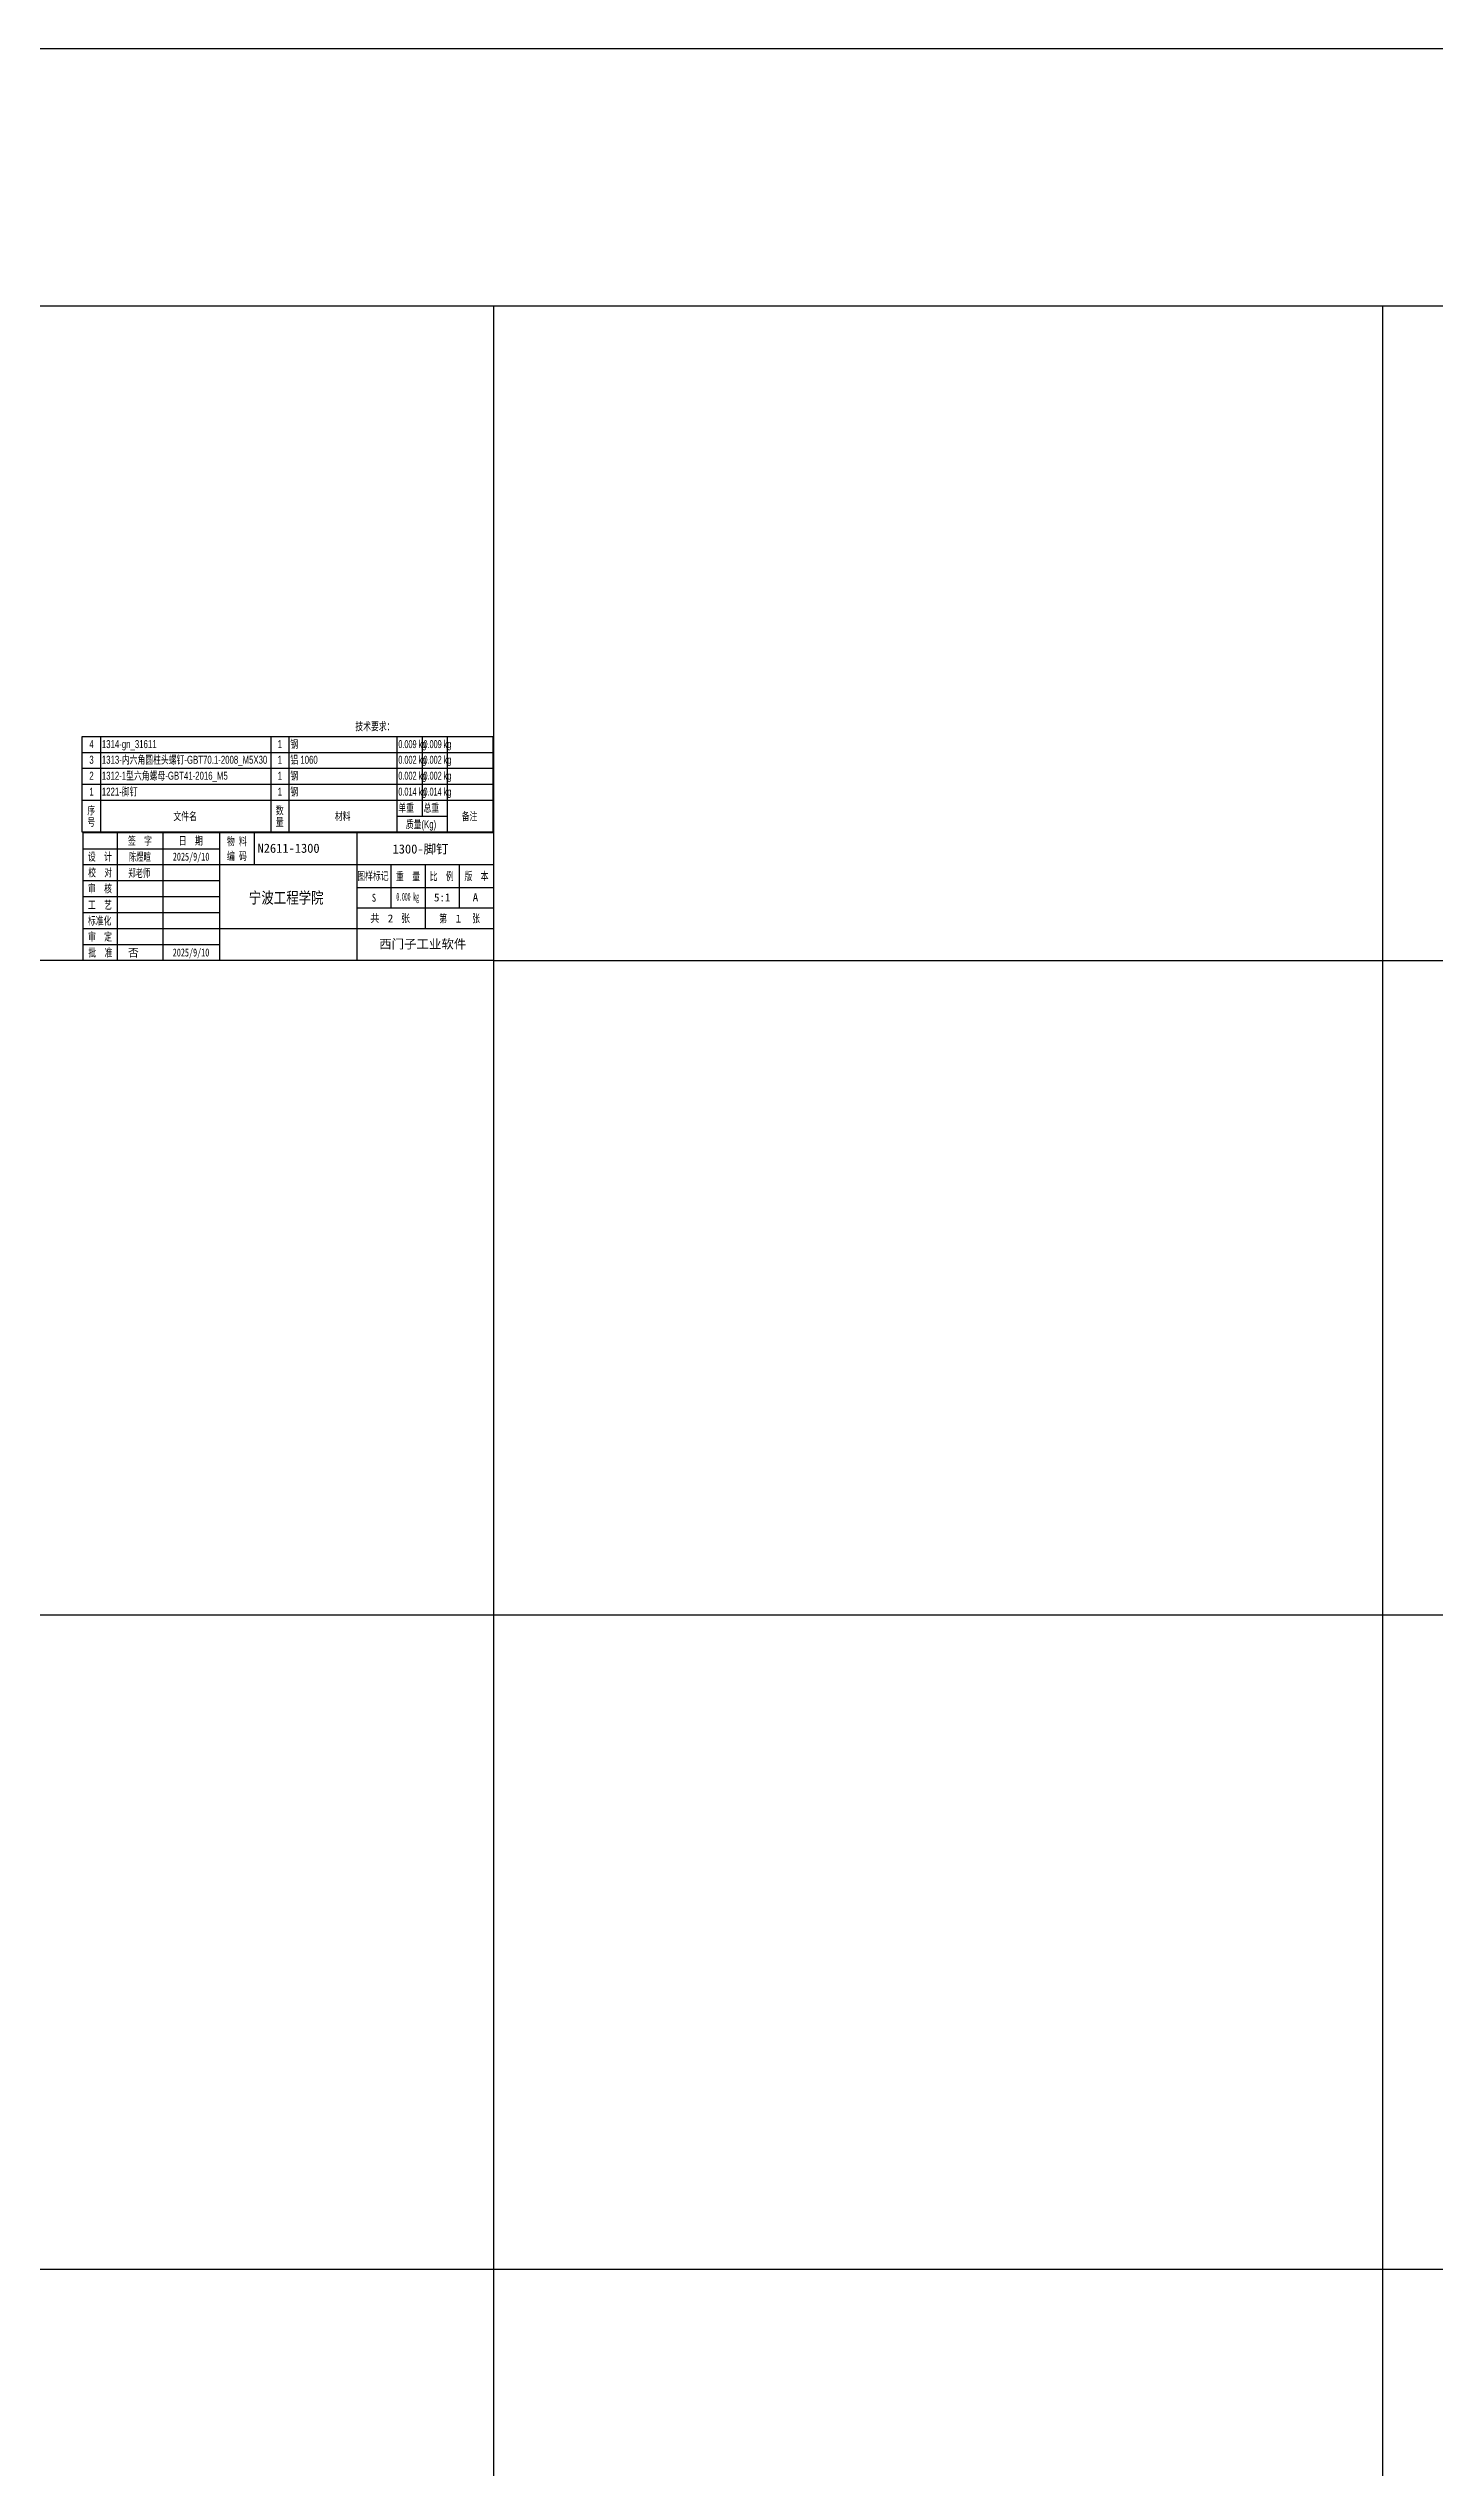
# Model space of a CAD drawing. Header units: millimetres. Extents: x 0 to 6044, y -1712 to 410.
# Drawn here: x 1949 to 2557, y -651 to 410 of the extents above; entities that cross this region are included whole.
import ezdxf
from ezdxf.enums import TextEntityAlignment as Align

# ---------------------------------------------------------------- set-up
doc = ezdxf.new("R2010")
doc.units = ezdxf.units.MM
doc.layers.add('Default', color=7, linetype='Continuous')
doc.layers.add('图框', color=7, linetype='Continuous')
doc.styles.add('MtXpl_', font='SimSun.ttf')
doc.styles.add('MtXpl__1', font='')
doc.styles.add('SEACAD_Arial', font='arial.ttf')
doc.styles.get('MtXpl__1').set_extended_font_data('SimSun', bold=True)

msp = doc.modelspace()

# ---------------------------------------------------------------- linework, layer by layer
for p, q in [((584, 410), (4874, 410)), ((2144, 297.027), (4874, 297.027)), ((2534, -1424.945), (2534, 297.027)), ((2144, 10.027), (2144, -1711.945)), ((2144, 10.027), (4874, 10.027)), ((1934, -277), (2504.988, -277)), ((2504.988, -277), (4874, -277)), ((1754, -563.945), (2586.268, -563.945))]:
    msp.add_line(p, q)
at = {"color": 7, "linetype": 'Continuous'}
for p, q in [((1971.642, 108.277), (1971.642, 101.277)), ((2046.294, 108.277), (2046.294, 101.277)), ((2054.294, 108.277), (2054.294, 101.277)), ((2101.653, 108.277), (2101.653, 101.277)), ((2112.653, 108.277), (2112.653, 101.277)), ((2123.653, 108.277), (2123.653, 101.277)), ((1963.642, 101.277), (2143.653, 101.277)), ((1971.642, 101.277), (1971.642, 94.277)), ((2046.294, 101.277), (2046.294, 94.277)), ((2054.294, 101.277), (2054.294, 94.277)), ((2101.653, 101.277), (2101.653, 94.277)), ((2112.653, 101.277), (2112.653, 94.277)), ((2123.653, 101.277), (2123.653, 94.277)), ((1963.642, 94.277), (2143.653, 94.277)), ((1963.642, 87.277), (2143.653, 87.277)), ((1971.642, 94.277), (1971.642, 87.277)), ((1971.642, 87.277), (1971.642, 80.277)), ((2046.294, 94.277), (2046.294, 87.277)), ((2046.294, 87.277), (2046.294, 80.277)), ((2054.294, 94.277), (2054.294, 87.277)), ((2054.294, 87.277), (2054.294, 80.277)), ((2101.653, 94.277), (2101.653, 87.277)), ((2101.653, 87.277), (2101.653, 80.277)), ((2112.653, 94.277), (2112.653, 87.277)), ((2112.653, 87.277), (2112.653, 80.277)), ((2123.653, 94.277), (2123.653, 87.277)), ((2123.653, 87.277), (2123.653, 80.277)), ((1963.642, 80.277), (2143.653, 80.277)), ((1971.642, 80.277), (1971.642, 73.277)), ((2046.294, 80.277), (2046.294, 73.277)), ((2054.294, 80.277), (2054.294, 73.277)), ((2101.653, 80.277), (2101.653, 73.277)), ((2112.653, 80.277), (2112.653, 73.277)), ((2123.653, 80.277), (2123.653, 73.277)), ((1971.642, 73.277), (1971.642, 66.277)), ((2046.294, 73.277), (2046.294, 66.277)), ((2054.294, 73.277), (2054.294, 66.277)), ((2101.653, 73.277), (2112.653, 73.277)), ((2101.653, 73.277), (2101.653, 66.277)), ((2112.653, 73.277), (2123.653, 73.277)), ((2123.653, 73.277), (2123.653, 66.277))]:
    msp.add_line(p, q, dxfattribs=at)
msp.add_lwpolyline([(1963.642, 66.277), (1963.642, 108.277), (2143.653, 108.277), (2143.653, 66.277), (1963.642, 66.277)], dxfattribs=at)
at = {"layer": 'Default', "color": 7, "linetype": 'Continuous'}
for p, q in [((1979, 66.027), (1979, 10.027)), ((1999, 66.027), (1999, 10.027)), ((2039, 66.027), (2039, 52.027)), ((1964, 59.027), (2024, 59.027)), ((1964, 52.027), (2144, 52.027)), ((1964, 45.027), (2024, 45.027)), ((2114, 52.03), (2114, 24.027)), ((2084, 33.03), (2144, 33.03))]:
    msp.add_line(p, q, dxfattribs=at)
at = {"layer": '图框', "color": 7, "linetype": 'Continuous'}
for p, q in [((1754, 297.027), (2144, 297.027)), ((2144, 297.027), (2144, 10.027)), ((2144, 66.027), (1964, 66.027)), ((1964, 10.027), (1964, 66.027)), ((2024, 10.027), (2024, 66.027)), ((2084, 66.027), (2084, 10.027)), ((1964, 10.027), (1964, 59.027)), ((2084, 52.027), (2144, 52.027)), ((2099, 52.03), (2099, 33.03)), ((2129, 52.03), (2129, 33.03)), ((1964, 38.027), (2024, 38.027)), ((2084, 42.027), (2144, 42.027)), ((1964, 31.027), (2024, 31.027)), ((1964, 24.027), (2144, 24.027)), ((1964, 17.027), (2024, 17.027)), ((2144, 10.027), (1754, 10.027))]:
    msp.add_line(p, q, dxfattribs=at)

# ---------------------------------------------------------------- texts
at = {"color": 7, "linetype": 'Continuous', "style": 'SEACAD_Arial'}
for s, width, p in [('4', 0.7, (1966.779, 106.639)), ('1314-gn_31611', 0.7, (1972.267, 106.639)), ('1', 0.7, (2049.381, 106.639)), ('钢', 0.7, (2054.919, 106.639)), ('0.009 kg', 0.522, (2102.278, 106.639)), ('0.009 kg', 0.522, (2113.278, 106.639)), ('3', 0.7, (1966.779, 99.774)), ('1313-内六角圆柱头螺钉-GBT70.1-2008_M5X30', 0.7, (1972.267, 99.774)), ('1', 0.7, (2049.381, 99.774)), ('铝 1060', 0.7, (2054.919, 99.774)), ('0.002 kg', 0.522, (2102.278, 99.774)), ('0.002 kg', 0.522, (2113.278, 99.774)), ('2', 0.7, (1966.779, 92.774)), ('1', 0.7, (1966.779, 85.774)), ('1312-1型六角螺母-GBT41-2016_M5', 0.7, (1972.267, 92.774)), ('1221-脚钉', 0.7, (1972.267, 85.774)), ('1', 0.7, (2049.381, 92.774)), ('1', 0.7, (2049.381, 85.774)), ('钢', 0.7, (2054.919, 92.774)), ('钢', 0.7, (2054.919, 85.774)), ('0.002 kg', 0.522, (2102.278, 92.774)), ('0.014 kg', 0.522, (2102.278, 85.774)), ('0.002 kg', 0.522, (2113.278, 92.774)), ('0.014 kg', 0.522, (2113.278, 85.774)), ('序', 0.7, (1965.913, 77.539)), ('文件名', 0.7, (2003.633, 74.978)), ('数', 0.7, (2048.516, 77.539)), ('材料', 0.7, (2074.417, 74.978)), ('单重', 0.7, (2102.278, 78.692)), ('总重', 0.7, (2113.278, 78.692)), ('备注', 0.7, (2130.046, 74.978)), ('号', 0.7, (1965.913, 72.417)), ('量', 0.7, (2048.516, 72.417)), ('质量(Kg)', 0.7, (2105.539, 71.478))]:
    msp.add_text(s, height=3.5, dxfattribs=dict(at, width=width)).set_placement(p, align=Align.TOP_LEFT)
at = {"layer": 'Default', "color": 7, "style": 'MtXpl_', "width": 0.7}
msp.add_text('技术要求：', height=3.5, dxfattribs=at).set_placement((2083.401, 110.908))
at = {"layer": '图框', "color": 7, "style": 'MtXpl_'}
for s, width, p in [('签  字', 0.7, (1983.723, 60.701)), ('日  期', 0.7, (2005.989, 60.754)), ('物 料', 0.7, (2027.115, 60.486)), ('设  计', 0.7, (1966.128, 53.761)), ('编 码', 0.7, (2027.128, 54.046)), ('校  对', 0.7, (1966.249, 46.791)), ('审  核', 0.7, (1966.155, 39.766)), ('图样标记', 0.7, (2084.277, 45.307)), ('重  量', 0.7, (2101.242, 45.151)), ('比  例', 0.7, (2116.014, 45.171)), ('版  本', 0.7, (2131.247, 45.238)), ('工  艺', 0.7, (1966.169, 32.605)), ('S', 0.7, (2090.65, 35.778)), ('标准化', 0.7, (1966.166, 25.685)), ('审  定', 0.7, (1966.186, 18.671)), ('共     张', 0.8, (2090.001, 26.761)), ('第      张', 0.7, (2120.199, 26.708)), ('批  准', 0.7, (1966.345, 11.681))]:
    msp.add_text(s, height=3.5, dxfattribs=dict(at, width=width)).set_placement(p)
at = {"layer": '图框', "color": 7, "style": 'MtXpl__1'}
msp.add_text('西门子工业软件', height=4, dxfattribs=at).set_placement((2093.859, 15.24))
at = {"layer": '图框', "color": 7, "linetype": 'Continuous'}
for s, insert, char_height, attachment_point in [('{\\pxsm0.9;\\f宋体|b0||i0||c0|p34;\\W0.6507936508;陈煜暄\\P}', (1988.939, 57.203), 3.5, 2), ('{\\pxsm0.9;\\f宋体|b0||i0||c0|p34;\\W0.6507936508;2025/9/10\\P}', (2011.397, 57.292), 3.5, 2), ('\\pxsm0.9;{\\fSimSun|b0|i0|c0|p34;N2611-1\\fSimSun|b0|i0|c134|p34;300}', (2054.133, 61.225), 4, 2), ('{\\pxsm0.9;\\f宋体|b0||i0||c0|p34;\\W1.;1300-脚钉\\P}', (2111.984, 60.904), 4, 2), ('\\pxsm0.9;{\\fSimSun|b0|i0|c134|p34;\\W0.65079;郑老师}', (1988.682, 50.041), 3.5, 2), ('{\\pxsm0.9;\\f宋体|b0||i0||c0|p34;\\W0.7996880969;宁波工程学院\\P}', (2053.106, 39.996), 5, 2), ('{\\pxsm0.9;\\f宋体|b0||i0||c0|p34;\\W0.4338673331;0.000 kg\\P}', (2106.353, 39.703), 3.5, 2), ('{\\pxsm0.9;\\f宋体|b0||i0||c0|p34;\\W1.;5:1\\P}', (2121.468, 39.392), 3.5, 2), ('{\\pxsm0.9;\\f宋体|b0||i0||c0|p34;\\W1.;A\\P}', (2136.073, 39.446), 3.5, 2), ('{\\pxsm0.9;\\f宋体|b0||i0||c0|p34;\\W1.;2\\P}', (2100.008, 30.176), 3.5, 3), ('{\\pxsm0.9;\\f宋体|b0||i0||c0|p34;\\W1.;1\\P}', (2128.637, 30.103), 3.5, 2), ('{\\pxsm0.9;\\f宋体|b0||i0||c0|p34;\\W1.;否\\P}', (1986.086, 15.175), 3.5, 2), ('{\\pxsm0.9;\\f宋体|b0||i0||c0|p34;\\W0.6507936508;2025/9/10\\P}', (2011.361, 15.252), 3.5, 2)]:
    msp.add_mtext(s, dxfattribs=dict(at, insert=insert, char_height=char_height, attachment_point=attachment_point))

doc.saveas('drawing.dxf')
